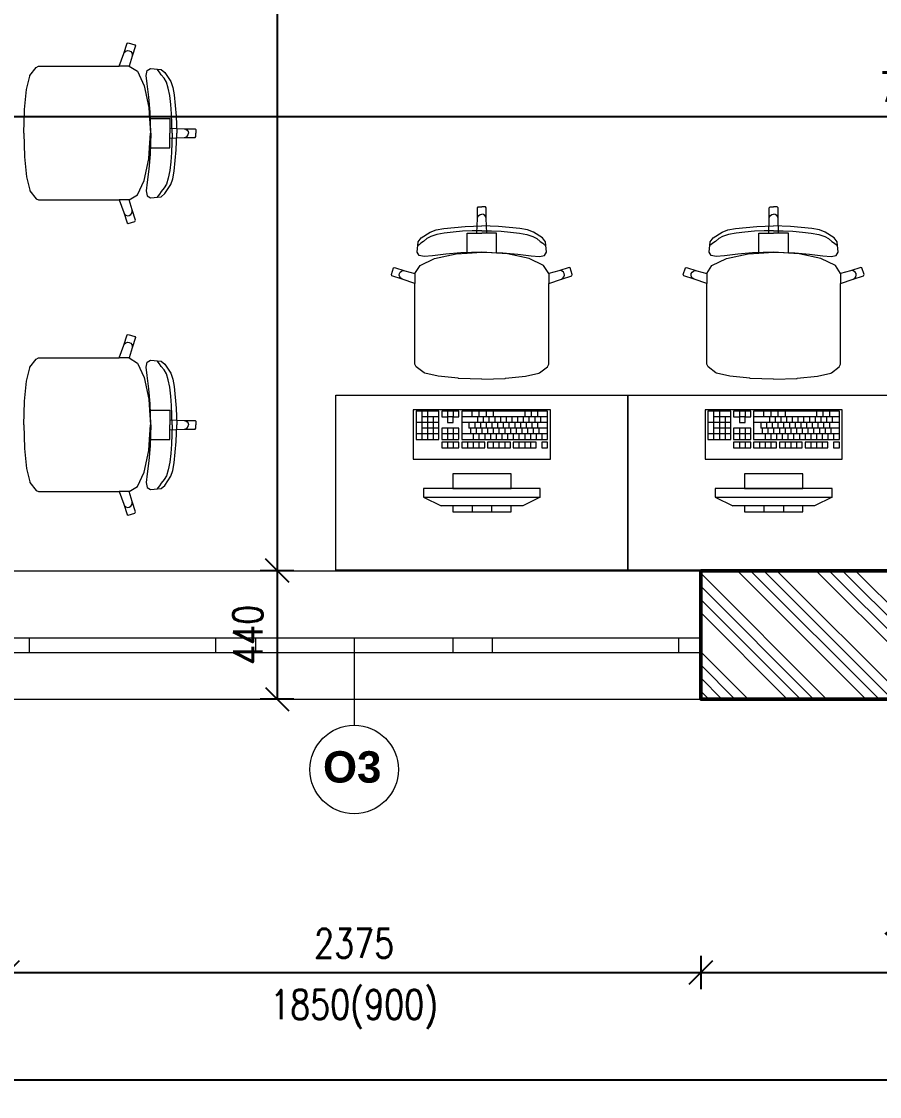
# Model space of a CAD drawing. Header units: millimetres. Extents: x 89194 to 559352, y -753138 to -204019.
# Drawn here: x 345496 to 348436, y -416952 to -413266 of the extents above; entities that cross this region are included whole.
import ezdxf

# ---------------------------------------------------------------- set-up
doc = ezdxf.new("R2010")
doc.units = ezdxf.units.MM
doc.header["$LTSCALE"] = 400
doc.header["$PDMODE"] = 3
for name, color, linetype, lineweight in [('RG_koty', 7, 'Continuous', 9), ('RG_nábytek', 32, 'Continuous', 9), ('RG_okna', 3, 'Continuous', 9), ('RG_popis okna', 131, 'Continuous', 9), ('RG_zdivo nové', 1, 'Continuous', 50), ('RG_šrafy', 253, 'Continuous', 9)]:
    doc.layers.add(name, color=color, linetype=linetype, lineweight=lineweight)
doc.styles.add('Arial 250', font='Arial Bold.ttf', dxfattribs={"height": 250})
doc.styles.add('Koty', font='romans.shx', dxfattribs={"width": 0.8})
doc.dimstyles.new('RG_50_vnitřní', dxfattribs={"dimscale": 50, "dimtxt": 2, "dimasz": 1.6, "dimexe": 1.15, "dimexo": 0, "dimgap": 1, "dimtad": 1, "dimdec": 0, "dimrnd": 5, "dimzin": 0, "dimdsep": 46, "dimtxsty": 'Koty', "dimblk1": 'OBLIQUE', "dimblk2": 'OBLIQUE', "dimsah": 1, "dimcen": 0.09, "dimclrd": 256, "dimclre": 256, "dimclrt": 2, "dimazin": 0, "dimtfac": 1, "dimtdec": 0, "dimtmove": 2, "dimatfit": 3, "dimfxl": 1.15, "dimfxlon": 1, "dimtolj": 1, "dimtzin": 0, "dimarcsym": 0})

# ---------------------------------------------------------------- blocks, each defined once
blk = doc.blocks.new('okno_2375')
at = {"layer": 'RG_okna'}
for points in [[(437181.1, -409465), (439556.1, -409465)], [(437181.1, -409695), (439556.1, -409695)], [(437256.1, -409745), (437256.1, -409695)], [(437894.1, -409745), (437894.1, -409695)], [(438030.1, -409695), (438030.1, -409745)], [(438707.1, -409695), (438707.1, -409745)], [(438843.1, -409745), (438843.1, -409695)], [(439481.1, -409745), (439481.1, -409695)], [(437181.1, -409745), (439556.1, -409745)], [(437181.1, -409905), (439556.1, -409905)]]:
    blk.add_lwpolyline(points, dxfattribs=at)
blk = doc.blocks.new('nabytek_c_1_02')
at = {"layer": 'RG_nábytek'}
for p, q in [((345846.3, -413326.3), (345857.7, -413290.9)), ((345857.7, -413290.9), (345861.5, -413288.9)), ((345861.5, -413288.9), (345884.2, -413296.4)), ((345830.6, -413369.7), (345846.3, -413326.3)), ((345846.3, -413326.3), (345849.2, -413321.2)), ((345849.2, -413321.2), (345853.7, -413317.5)), ((345853.7, -413317.5), (345859.4, -413315.9)), ((345859.4, -413315.9), (345865.2, -413316.6)), ((345865.2, -413316.6), (345870.3, -413319.5)), ((345870.3, -413319.5), (345873.9, -413324.1)), ((345873.9, -413324.1), (345875.5, -413329.8)), ((345886.2, -413300.2), (345874.8, -413335.6)), ((345875.5, -413329.8), (345874.8, -413335.6)), ((345884.2, -413296.4), (345886.2, -413300.2)), ((345545.8, -413374.2), (345554.4, -413369.7)), ((345554.4, -413369.7), (345585.4, -413369.7)), ((345585.4, -413369.7), (345621.5, -413369.7)), ((345621.5, -413369.7), (345830.6, -413369.7)), ((345864.9, -413369.7), (345830.6, -413369.7)), ((345864.9, -413369.7), (345865.1, -413369.8)), ((345874.8, -413335.6), (345865.1, -413369.8)), ((345865.1, -413369.8), (345892.9, -413387.1)), ((345513.1, -413449.1), (345523.8, -413403.2)), ((345523.8, -413403.2), (345524.6, -413401)), ((345524.6, -413401), (345545.8, -413374.2)), ((345892.9, -413387.1), (345916.7, -413436.8)), ((345923.4, -413401.5), (345926.5, -413384.3)), ((345926, -413430.4), (345923.4, -413401.5)), ((345926.5, -413384.3), (345938, -413377.5)), ((345938, -413377.5), (345974.1, -413380.8)), ((345963.6, -413383.9), (345960.9, -413380.2)), ((345968.7, -413390.2), (345963.6, -413383.9)), ((345974.9, -413399.2), (345968.7, -413390.2)), ((345974.1, -413380.8), (345987.3, -413391.4)), ((345984.9, -413410.9), (345974.9, -413399.2)), ((345987.3, -413391.4), (346007.4, -413422.4)), ((345916.7, -413436.8), (345932.6, -413511.2)), ((345931.9, -413475.7), (345926, -413430.4)), ((345992.6, -413424.1), (345984.9, -413410.9)), ((345998.9, -413444.5), (345992.6, -413424.1)), ((346007.4, -413422.4), (346014.6, -413442.4)), ((346014.6, -413442.4), (346019.4, -413468.2)), ((345505.9, -413517.8), (345513.1, -413449.1)), ((345936.5, -413526.6), (345931.9, -413475.7)), ((346003.8, -413470.4), (345998.9, -413444.5)), ((346007.5, -413500.4), (346003.8, -413470.4)), ((346019.4, -413468.2), (346026.4, -413541.4)), ((345932.6, -413511.2), (345935, -413548.6)), ((346010.1, -413532.9), (346007.5, -413500.4)), ((345503.4, -413598.9), (345505.8, -413518.9)), ((345505.8, -413518.9), (345505.9, -413517.8)), ((345935, -413548.6), (345938.2, -413598.9)), ((345935, -413548.6), (345973.7, -413548.6)), ((345938.8, -413598.9), (345936.5, -413526.6)), ((345973.7, -413548.6), (346003.6, -413548.6)), ((346003.6, -413548.6), (346003.6, -413582)), ((346011.5, -413566.2), (346010.1, -413532.9)), ((346026.4, -413541.4), (346028.6, -413598.9)), ((346003.6, -413582), (346003.6, -413598.9)), ((346003.6, -413582), (346053.5, -413583.8)), ((346012, -413598.9), (346011.5, -413566.2)), ((346053.5, -413583.8), (346059.2, -413585)), ((346053.5, -413583.8), (346090.4, -413583.8)), ((346059.2, -413585), (346064, -413588.3)), ((346064, -413588.3), (346067.3, -413593.2)), ((346090.4, -413583.8), (346093.4, -413586.9)), ((346093.4, -413586.9), (346093.4, -413598.9)), ((345503.4, -413598.9), (345505.8, -413679)), ((345935, -413649.3), (345938.2, -413598.9)), ((345938.8, -413598.9), (345936.5, -413671.2)), ((346003.6, -413615.8), (346003.6, -413598.9)), ((346003.6, -413615.8), (346053.5, -413614)), ((346003.6, -413649.3), (346003.6, -413615.8)), ((346012, -413598.9), (346011.5, -413631.7)), ((346026.4, -413656.4), (346028.6, -413598.9)), ((346053.5, -413614), (346059.2, -413612.9)), ((346053.5, -413614), (346090.4, -413614)), ((346059.2, -413612.9), (346064, -413609.6)), ((346064, -413609.6), (346067.3, -413604.7)), ((346067.3, -413593.2), (346068.4, -413598.9)), ((346067.3, -413604.7), (346068.4, -413598.9)), ((346090.4, -413614), (346093.4, -413611)), ((346093.4, -413611), (346093.4, -413598.9)), ((345932.6, -413686.7), (345935, -413649.3)), ((345935, -413649.3), (345973.7, -413649.3)), ((345973.7, -413649.3), (346003.6, -413649.3)), ((346011.5, -413631.7), (346010.1, -413665)), ((346019.4, -413729.6), (346026.4, -413656.4)), ((345505.8, -413679), (345505.9, -413680)), ((345505.9, -413680), (345513.1, -413748.8)), ((345916.7, -413761.1), (345932.6, -413686.7)), ((345936.5, -413671.2), (345931.9, -413722.2)), ((346007.5, -413697.5), (346003.8, -413727.5)), ((346010.1, -413665), (346007.5, -413697.5)), ((345931.9, -413722.2), (345926, -413767.5)), ((346003.8, -413727.5), (345998.9, -413753.4)), ((346014.6, -413755.5), (346019.4, -413729.6)), ((345513.1, -413748.8), (345523.8, -413794.7)), ((345892.9, -413810.8), (345916.7, -413761.1)), ((345926, -413767.5), (345923.4, -413796.4)), ((345992.6, -413773.8), (345984.9, -413787)), ((345998.9, -413753.4), (345992.6, -413773.8)), ((346007.4, -413775.5), (346014.6, -413755.5)), ((345523.8, -413794.7), (345524.6, -413796.9)), ((345524.6, -413796.9), (345545.8, -413823.7)), ((345865.1, -413828.1), (345892.9, -413810.8)), ((345923.4, -413796.4), (345926.5, -413813.6)), ((345968.7, -413807.7), (345963.6, -413814)), ((345974.9, -413798.7), (345968.7, -413807.7)), ((345974.1, -413817), (345987.3, -413806.5)), ((345984.9, -413787), (345974.9, -413798.7)), ((345987.3, -413806.5), (346007.4, -413775.5)), ((345545.8, -413823.7), (345554.4, -413828.2)), ((345554.4, -413828.2), (345585.4, -413828.2)), ((345585.4, -413828.2), (345621.5, -413828.2)), ((345621.5, -413828.2), (345830.6, -413828.2)), ((345864.9, -413828.2), (345830.6, -413828.2)), ((345830.6, -413828.2), (345846.3, -413871.6)), ((345864.9, -413828.2), (345865.1, -413828.1)), ((345874.8, -413862.3), (345865.1, -413828.1)), ((345926.5, -413813.6), (345938, -413820.3)), ((345938, -413820.3), (345974.1, -413817)), ((345963.6, -413814), (345960.9, -413817.7)), ((345846.3, -413871.6), (345849.2, -413876.7)), ((345846.3, -413871.6), (345857.7, -413907)), ((345849.2, -413876.7), (345853.7, -413880.4)), ((345853.7, -413880.4), (345859.4, -413882)), ((345859.4, -413882), (345865.2, -413881.3)), ((345865.2, -413881.3), (345870.3, -413878.4)), ((345870.3, -413878.4), (345873.9, -413873.8)), ((345873.9, -413873.8), (345875.5, -413868.1)), ((345875.5, -413868.1), (345874.8, -413862.3)), ((345886.2, -413897.7), (345874.8, -413862.3)), ((347058.3, -413855.2), (347061.3, -413852.2)), ((347058.3, -413892.1), (347058.3, -413855.2)), ((347059.4, -413886.4), (347062.7, -413881.5)), ((347061.3, -413852.2), (347073.4, -413852.2)), ((347062.7, -413881.5), (347067.6, -413878.3)), ((347067.6, -413878.3), (347073.4, -413877.1)), ((347085.4, -413852.2), (347073.4, -413852.2)), ((347079.1, -413878.3), (347073.4, -413877.1)), ((347084, -413881.5), (347079.1, -413878.3)), ((347087.3, -413886.4), (347084, -413881.5)), ((347088.5, -413855.2), (347085.4, -413852.2)), ((347088.5, -413892.1), (347088.5, -413855.2)), ((348058.3, -413855.2), (348061.3, -413852.2)), ((348058.3, -413892.1), (348058.3, -413855.2)), ((348059.4, -413886.4), (348062.7, -413881.5)), ((348061.3, -413852.2), (348073.4, -413852.2)), ((348062.7, -413881.5), (348067.6, -413878.3)), ((348067.6, -413878.3), (348073.4, -413877.1)), ((348085.4, -413852.2), (348073.4, -413852.2)), ((348079.1, -413878.3), (348073.4, -413877.1)), ((348084, -413881.5), (348079.1, -413878.3)), ((348087.3, -413886.4), (348084, -413881.5)), ((348088.5, -413855.2), (348085.4, -413852.2)), ((348088.5, -413892.1), (348088.5, -413855.2)), ((345857.7, -413907), (345861.5, -413908.9)), ((345861.5, -413908.9), (345884.2, -413901.5)), ((345884.2, -413901.5), (345886.2, -413897.7)), ((346942.7, -413926.1), (347015.9, -413919.1)), ((347015.9, -413919.1), (347073.4, -413917)), ((347056.5, -413941.9), (347058.3, -413892.1)), ((347058.3, -413892.1), (347059.4, -413886.4)), ((347130.9, -413919.1), (347073.4, -413917)), ((347088.5, -413892.1), (347087.3, -413886.4)), ((347090.3, -413941.9), (347088.5, -413892.1)), ((347204.1, -413926.1), (347130.9, -413919.1)), ((347942.7, -413926.1), (348015.9, -413919.1)), ((348015.9, -413919.1), (348073.4, -413917)), ((348056.5, -413941.9), (348058.3, -413892.1)), ((348058.3, -413892.1), (348059.4, -413886.4)), ((348130.9, -413919.1), (348073.4, -413917)), ((348088.5, -413892.1), (348087.3, -413886.4)), ((348090.3, -413941.9), (348088.5, -413892.1)), ((348204.1, -413926.1), (348130.9, -413919.1)), ((346855.3, -413971.4), (346865.8, -413958.2)), ((346865.8, -413958.2), (346896.8, -413938.2)), ((346898.5, -413952.9), (346885.3, -413960.6)), ((346896.8, -413938.2), (346916.8, -413930.9)), ((346918.9, -413946.7), (346898.5, -413952.9)), ((346916.8, -413930.9), (346942.7, -413926.1)), ((346944.8, -413941.7), (346918.9, -413946.7)), ((346974.8, -413938), (346944.8, -413941.7)), ((347007.3, -413935.5), (346974.8, -413938)), ((347040.6, -413934), (347007.3, -413935.5)), ((347023, -413971.9), (347023, -413941.9)), ((347023, -413941.9), (347056.5, -413941.9)), ((347073.4, -413933.6), (347040.6, -413934)), ((347056.5, -413941.9), (347073.4, -413941.9)), ((347073.4, -413933.6), (347106.1, -413934)), ((347090.3, -413941.9), (347073.4, -413941.9)), ((347123.7, -413941.9), (347090.3, -413941.9)), ((347106.1, -413934), (347139.4, -413935.5)), ((347123.7, -413971.9), (347123.7, -413941.9)), ((347139.4, -413935.5), (347171.9, -413938)), ((347171.9, -413938), (347201.9, -413941.7)), ((347201.9, -413941.7), (347227.8, -413946.7)), ((347229.9, -413930.9), (347204.1, -413926.1)), ((347227.8, -413946.7), (347248.2, -413952.9)), ((347249.9, -413938.2), (347229.9, -413930.9)), ((347248.2, -413952.9), (347261.4, -413960.6)), ((347280.9, -413958.2), (347249.9, -413938.2)), ((347291.5, -413971.4), (347280.9, -413958.2)), ((347855.3, -413971.4), (347865.8, -413958.2)), ((347865.8, -413958.2), (347896.8, -413938.2)), ((347898.5, -413952.9), (347885.3, -413960.6)), ((347896.8, -413938.2), (347916.8, -413930.9)), ((347918.9, -413946.7), (347898.5, -413952.9)), ((347916.8, -413930.9), (347942.7, -413926.1)), ((347944.8, -413941.7), (347918.9, -413946.7)), ((347974.8, -413938), (347944.8, -413941.7)), ((348007.3, -413935.5), (347974.8, -413938)), ((348040.6, -413934), (348007.3, -413935.5)), ((348023, -413971.9), (348023, -413941.9)), ((348023, -413941.9), (348056.5, -413941.9)), ((348073.4, -413933.6), (348040.6, -413934)), ((348056.5, -413941.9), (348073.4, -413941.9)), ((348073.4, -413933.6), (348106.1, -413934)), ((348090.3, -413941.9), (348073.4, -413941.9)), ((348123.7, -413941.9), (348090.3, -413941.9)), ((348106.1, -413934), (348139.4, -413935.5)), ((348123.7, -413971.9), (348123.7, -413941.9)), ((348139.4, -413935.5), (348171.9, -413938)), ((348171.9, -413938), (348201.9, -413941.7)), ((348201.9, -413941.7), (348227.8, -413946.7)), ((348229.9, -413930.9), (348204.1, -413926.1)), ((348227.8, -413946.7), (348248.2, -413952.9)), ((348249.9, -413938.2), (348229.9, -413930.9)), ((348248.2, -413952.9), (348261.4, -413960.6)), ((348280.9, -413958.2), (348249.9, -413938.2)), ((348291.5, -413971.4), (348280.9, -413958.2)), ((346852, -414007.5), (346855.3, -413971.4)), ((346858.3, -413982), (346854.6, -413984.6)), ((346864.6, -413976.8), (346858.3, -413982)), ((346873.6, -413970.7), (346864.6, -413976.8)), ((346885.3, -413960.6), (346873.6, -413970.7)), ((347023, -414010.6), (347023, -413971.9)), ((347123.7, -414010.6), (347123.7, -413971.9)), ((347261.4, -413960.6), (347273.1, -413970.7)), ((347273.1, -413970.7), (347282.1, -413976.8)), ((347282.1, -413976.8), (347288.4, -413982)), ((347288.4, -413982), (347292.1, -413984.6)), ((347294.8, -414007.5), (347291.5, -413971.4)), ((347852, -414007.5), (347855.3, -413971.4)), ((347858.3, -413982), (347854.6, -413984.6)), ((347864.6, -413976.8), (347858.3, -413982)), ((347873.6, -413970.7), (347864.6, -413976.8)), ((347885.3, -413960.6), (347873.6, -413970.7)), ((348023, -414010.6), (348023, -413971.9)), ((348123.7, -414010.6), (348123.7, -413971.9)), ((348261.4, -413960.6), (348273.1, -413970.7)), ((348273.1, -413970.7), (348282.1, -413976.8)), ((348282.1, -413976.8), (348288.4, -413982)), ((348288.4, -413982), (348292.1, -413984.6)), ((348294.8, -414007.5), (348291.5, -413971.4)), ((346858.7, -414019.1), (346852, -414007.5)), ((346875.9, -414022.1), (346858.7, -414019.1)), ((346861.5, -414052.6), (346911.2, -414028.8)), ((346904.8, -414019.5), (346875.9, -414022.1)), ((346950.1, -414013.7), (346904.8, -414019.5)), ((346911.2, -414028.8), (346985.6, -414012.9)), ((347001.1, -414009), (346950.1, -414013.7)), ((346985.6, -414012.9), (347023, -414010.6)), ((347073.4, -414006.7), (347001.1, -414009)), ((347023, -414010.6), (347073.4, -414007.4)), ((347073.4, -414006.7), (347145.7, -414009)), ((347123.7, -414010.6), (347073.4, -414007.4)), ((347161.1, -414012.9), (347123.7, -414010.6)), ((347145.7, -414009), (347196.6, -414013.7)), ((347235.5, -414028.8), (347161.1, -414012.9)), ((347196.6, -414013.7), (347241.9, -414019.5)), ((347285.2, -414052.6), (347235.5, -414028.8)), ((347241.9, -414019.5), (347270.8, -414022.1)), ((347270.8, -414022.1), (347288, -414019.1)), ((347288, -414019.1), (347294.8, -414007.5)), ((347858.7, -414019.1), (347852, -414007.5)), ((347875.9, -414022.1), (347858.7, -414019.1)), ((347861.5, -414052.6), (347911.2, -414028.8)), ((347904.8, -414019.5), (347875.9, -414022.1)), ((347950.1, -414013.7), (347904.8, -414019.5)), ((347911.2, -414028.8), (347985.6, -414012.9)), ((348001.1, -414009), (347950.1, -414013.7)), ((347985.6, -414012.9), (348023, -414010.6)), ((348073.4, -414006.7), (348001.1, -414009)), ((348023, -414010.6), (348073.4, -414007.4)), ((348073.4, -414006.7), (348145.7, -414009)), ((348123.7, -414010.6), (348073.4, -414007.4)), ((348161.1, -414012.9), (348123.7, -414010.6)), ((348145.7, -414009), (348196.6, -414013.7)), ((348235.5, -414028.8), (348161.1, -414012.9)), ((348196.6, -414013.7), (348241.9, -414019.5)), ((348285.2, -414052.6), (348235.5, -414028.8)), ((348241.9, -414019.5), (348270.8, -414022.1)), ((348270.8, -414022.1), (348288, -414019.1)), ((348288, -414019.1), (348294.8, -414007.5)), ((346763.4, -414084.1), (346770.8, -414061.3)), ((346770.8, -414061.3), (346774.6, -414059.4)), ((346774.6, -414059.4), (346810, -414070.8)), ((346798.5, -414071.7), (346804.2, -414070.1)), ((346804.2, -414070.1), (346810, -414070.8)), ((346844.2, -414080.5), (346861.5, -414052.6)), ((347302.5, -414080.5), (347285.2, -414052.6)), ((347372.1, -414059.4), (347336.7, -414070.8)), ((347342.5, -414070.1), (347336.7, -414070.8)), ((347348.2, -414071.7), (347342.5, -414070.1)), ((347375.9, -414061.3), (347372.1, -414059.4)), ((347383.4, -414084.1), (347375.9, -414061.3)), ((347763.4, -414084.1), (347770.8, -414061.3)), ((347770.8, -414061.3), (347774.6, -414059.4)), ((347774.6, -414059.4), (347810, -414070.8)), ((347798.5, -414071.7), (347804.2, -414070.1)), ((347804.2, -414070.1), (347810, -414070.8)), ((347844.2, -414080.5), (347861.5, -414052.6)), ((348302.5, -414080.5), (348285.2, -414052.6)), ((348372.1, -414059.4), (348336.7, -414070.8)), ((348342.5, -414070.1), (348336.7, -414070.8)), ((348348.2, -414071.7), (348342.5, -414070.1)), ((348375.9, -414061.3), (348372.1, -414059.4)), ((348383.4, -414084.1), (348375.9, -414061.3)), ((346765.3, -414087.8), (346763.4, -414084.1)), ((346800.7, -414099.2), (346765.3, -414087.8)), ((346790.3, -414086.2), (346791, -414080.4)), ((346791.9, -414091.8), (346790.3, -414086.2)), ((346791, -414080.4), (346793.9, -414075.3)), ((346795.6, -414096.4), (346791.9, -414091.8)), ((346793.9, -414075.3), (346798.5, -414071.7)), ((346800.7, -414099.2), (346795.6, -414096.4)), ((346844.1, -414114.9), (346800.7, -414099.2)), ((346810, -414070.8), (346844.2, -414080.5)), ((346844.1, -414080.7), (346844.2, -414080.5)), ((346844.1, -414080.7), (346844.1, -414114.9)), ((347336.7, -414070.8), (347302.5, -414080.5)), ((347302.6, -414080.7), (347302.5, -414080.5)), ((347302.6, -414080.7), (347302.6, -414114.9)), ((347302.6, -414114.9), (347346, -414099.2)), ((347346, -414099.2), (347381.4, -414087.8)), ((347346, -414099.2), (347351.1, -414096.4)), ((347352.8, -414075.3), (347348.2, -414071.7)), ((347351.1, -414096.4), (347354.8, -414091.8)), ((347355.7, -414080.4), (347352.8, -414075.3)), ((347354.8, -414091.8), (347356.4, -414086.2)), ((347356.4, -414086.2), (347355.7, -414080.4)), ((347381.4, -414087.8), (347383.4, -414084.1)), ((347765.3, -414087.8), (347763.4, -414084.1)), ((347800.7, -414099.2), (347765.3, -414087.8)), ((347790.3, -414086.2), (347791, -414080.4)), ((347791.9, -414091.8), (347790.3, -414086.2)), ((347791, -414080.4), (347793.9, -414075.3)), ((347795.6, -414096.4), (347791.9, -414091.8)), ((347793.9, -414075.3), (347798.5, -414071.7)), ((347800.7, -414099.2), (347795.6, -414096.4)), ((347844.1, -414114.9), (347800.7, -414099.2)), ((347810, -414070.8), (347844.2, -414080.5)), ((347844.1, -414080.7), (347844.2, -414080.5)), ((347844.1, -414080.7), (347844.1, -414114.9)), ((348336.7, -414070.8), (348302.5, -414080.5)), ((348302.6, -414080.7), (348302.5, -414080.5)), ((348302.6, -414080.7), (348302.6, -414114.9)), ((348302.6, -414114.9), (348346, -414099.2)), ((348346, -414099.2), (348381.4, -414087.8)), ((348346, -414099.2), (348351.1, -414096.4)), ((348352.8, -414075.3), (348348.2, -414071.7)), ((348351.1, -414096.4), (348354.8, -414091.8)), ((348355.7, -414080.4), (348352.8, -414075.3)), ((348354.8, -414091.8), (348356.4, -414086.2)), ((348356.4, -414086.2), (348355.7, -414080.4)), ((348381.4, -414087.8), (348383.4, -414084.1)), ((346844.1, -414324), (346844.1, -414114.9)), ((347302.6, -414324), (347302.6, -414114.9)), ((347844.1, -414324), (347844.1, -414114.9)), ((348302.6, -414324), (348302.6, -414114.9)), ((345846.3, -414326.3), (345857.7, -414290.9)), ((345857.7, -414290.9), (345861.5, -414288.9)), ((345861.5, -414288.9), (345884.2, -414296.4)), ((345830.6, -414369.7), (345846.3, -414326.3)), ((345846.3, -414326.3), (345849.2, -414321.2)), ((345849.2, -414321.2), (345853.7, -414317.5)), ((345853.7, -414317.5), (345859.4, -414315.9)), ((345859.4, -414315.9), (345865.2, -414316.6)), ((345865.2, -414316.6), (345870.3, -414319.5)), ((345870.3, -414319.5), (345873.9, -414324.1)), ((345873.9, -414324.1), (345875.5, -414329.8)), ((345886.2, -414300.2), (345874.8, -414335.6)), ((345884.2, -414296.4), (345886.2, -414300.2)), ((346844.1, -414360.1), (346844.1, -414324)), ((347302.6, -414360.1), (347302.6, -414324)), ((347844.1, -414360.1), (347844.1, -414324)), ((348302.6, -414360.1), (348302.6, -414324)), ((345874.8, -414335.6), (345865.1, -414369.8)), ((345875.5, -414329.8), (345874.8, -414335.6)), ((346844.1, -414391.1), (346844.1, -414360.1)), ((347302.6, -414391.1), (347302.6, -414360.1)), ((347844.1, -414391.1), (347844.1, -414360.1)), ((348302.6, -414391.1), (348302.6, -414360.1)), ((345523.8, -414403.2), (345524.6, -414401)), ((345524.6, -414401), (345545.8, -414374.2)), ((345545.8, -414374.2), (345554.4, -414369.7)), ((345554.4, -414369.7), (345585.4, -414369.7)), ((345585.4, -414369.7), (345621.5, -414369.7)), ((345621.5, -414369.7), (345830.6, -414369.7)), ((345864.9, -414369.7), (345830.6, -414369.7)), ((345864.9, -414369.7), (345865.1, -414369.8)), ((345865.1, -414369.8), (345892.9, -414387.1)), ((345892.9, -414387.1), (345916.7, -414436.8)), ((345923.4, -414401.5), (345926.5, -414384.3)), ((345926, -414430.4), (345923.4, -414401.5)), ((345926.5, -414384.3), (345938, -414377.5)), ((345938, -414377.5), (345974.1, -414380.8)), ((345963.6, -414383.9), (345960.9, -414380.2)), ((345968.7, -414390.2), (345963.6, -414383.9)), ((345974.9, -414399.2), (345968.7, -414390.2)), ((345974.1, -414380.8), (345987.3, -414391.4)), ((345984.9, -414410.9), (345974.9, -414399.2)), ((345987.3, -414391.4), (346007.4, -414422.4)), ((346848.6, -414399.7), (346844.1, -414391.1)), ((346875.4, -414420.9), (346848.6, -414399.7)), ((347271.3, -414420.9), (347298.1, -414399.7)), ((347298.1, -414399.7), (347302.6, -414391.1)), ((347848.6, -414399.7), (347844.1, -414391.1)), ((347875.4, -414420.9), (347848.6, -414399.7)), ((348271.3, -414420.9), (348298.1, -414399.7)), ((348298.1, -414399.7), (348302.6, -414391.1)), ((345513.1, -414449.1), (345523.8, -414403.2)), ((345916.7, -414436.8), (345932.6, -414511.2)), ((345931.9, -414475.7), (345926, -414430.4)), ((345992.6, -414424.1), (345984.9, -414410.9)), ((345998.9, -414444.5), (345992.6, -414424.1)), ((346007.4, -414422.4), (346014.6, -414442.4)), ((346877.6, -414421.8), (346875.4, -414420.9)), ((346923.5, -414432.5), (346877.6, -414421.8)), ((346992.3, -414439.6), (346923.5, -414432.5)), ((347154.5, -414439.6), (347223.2, -414432.5)), ((347223.2, -414432.5), (347269.1, -414421.8)), ((347269.1, -414421.8), (347271.3, -414420.9)), ((347877.6, -414421.8), (347875.4, -414420.9)), ((347923.5, -414432.5), (347877.6, -414421.8)), ((347992.3, -414439.6), (347923.5, -414432.5)), ((348154.5, -414439.6), (348223.2, -414432.5)), ((348223.2, -414432.5), (348269.1, -414421.8)), ((348269.1, -414421.8), (348271.3, -414420.9)), ((345505.9, -414517.8), (345513.1, -414449.1)), ((346003.8, -414470.4), (345998.9, -414444.5)), ((346007.5, -414500.4), (346003.8, -414470.4)), ((346014.6, -414442.4), (346019.4, -414468.2)), ((346019.4, -414468.2), (346026.4, -414541.4)), ((346993.3, -414439.7), (346992.3, -414439.6)), ((347073.4, -414442.2), (346993.3, -414439.7)), ((347073.4, -414442.2), (347153.4, -414439.7)), ((347153.4, -414439.7), (347154.5, -414439.6)), ((347993.3, -414439.7), (347992.3, -414439.6)), ((348073.4, -414442.2), (347993.3, -414439.7)), ((348073.4, -414442.2), (348153.4, -414439.7)), ((348153.4, -414439.7), (348154.5, -414439.6)), ((345936.5, -414526.6), (345931.9, -414475.7)), ((345932.6, -414511.2), (345935, -414548.6)), ((346010.1, -414532.9), (346007.5, -414500.4)), ((346573.4, -414497.2), (347573.4, -414497.2)), ((346573.4, -415097.2), (346573.4, -414497.2)), ((347573.4, -414497.2), (347573.4, -415097.2)), ((347573.4, -414497.2), (348573.4, -414497.2)), ((347573.4, -415097.2), (347573.4, -414497.2)), ((345503.4, -414598.9), (345505.8, -414518.9)), ((345505.8, -414518.9), (345505.9, -414517.8)), ((345935, -414548.6), (345938.2, -414598.9)), ((345935, -414548.6), (345973.7, -414548.6)), ((345938.8, -414598.9), (345936.5, -414526.6)), ((345973.7, -414548.6), (346003.6, -414548.6)), ((346003.6, -414548.6), (346003.6, -414582)), ((346011.5, -414566.2), (346010.1, -414532.9)), ((346026.4, -414541.4), (346028.6, -414598.9)), ((347308.4, -414547.2), (346838.4, -414547.2)), ((346838.4, -414547.2), (346838.4, -414717.2)), ((347308.4, -414717.2), (347308.4, -414547.2)), ((348308.4, -414547.2), (347838.4, -414547.2)), ((347838.4, -414547.2), (347838.4, -414717.2)), ((348308.4, -414717.2), (348308.4, -414547.2)), ((346003.6, -414582), (346003.6, -414598.9)), ((346003.6, -414582), (346053.5, -414583.8)), ((346012, -414598.9), (346011.5, -414566.2)), ((346053.5, -414583.8), (346059.2, -414585)), ((346053.5, -414583.8), (346090.4, -414583.8)), ((346059.2, -414585), (346064, -414588.3)), ((346090.4, -414583.8), (346093.4, -414586.9)), ((346926.5, -414552), (346848.1, -414552)), ((346848.1, -414552), (346848.1, -414649)), ((346867.7, -414552), (346867.7, -414649)), ((346926.5, -414571.4), (346867.7, -414571.4)), ((346887.3, -414552), (346887.3, -414649)), ((346906.9, -414571.4), (346906.9, -414649)), ((346926.5, -414649), (346926.5, -414552)), ((346995, -414552), (346936.3, -414552)), ((346936.3, -414552), (346936.3, -414571.4)), ((346936.3, -414571.4), (346955.9, -414571.4)), ((346955.9, -414552), (346955.9, -414571.4)), ((346955.9, -414571.4), (346955.9, -414590.8)), ((346975.4, -414571.4), (346955.9, -414571.4)), ((346975.4, -414552), (346975.4, -414571.4)), ((346975.4, -414590.8), (346975.4, -414571.4)), ((346975.4, -414571.4), (346995, -414571.4)), ((346995, -414571.4), (346995, -414552)), ((347298.6, -414552), (347004.8, -414552)), ((347004.8, -414552), (347004.8, -414649)), ((347298.6, -414571.4), (347004.8, -414571.4)), ((347039.1, -414552), (347039.1, -414571.4)), ((347058.7, -414571.4), (347058.7, -414590.8)), ((347063.6, -414552), (347063.6, -414571.4)), ((347078.3, -414571.4), (347078.3, -414590.8)), ((347088, -414552), (347088, -414571.4)), ((347097.8, -414571.4), (347097.8, -414590.8)), ((347112.5, -414552), (347112.5, -414571.4)), ((347117.4, -414571.4), (347117.4, -414590.8)), ((347137, -414571.4), (347137, -414590.8)), ((347156.6, -414571.4), (347156.6, -414590.8)), ((347176.2, -414571.4), (347176.2, -414590.8)), ((347195.8, -414571.4), (347195.8, -414590.8)), ((347215.3, -414571.4), (347215.3, -414590.8)), ((347220.2, -414552), (347220.2, -414571.4)), ((347234.9, -414571.4), (347234.9, -414590.8)), ((347242.3, -414552), (347242.3, -414571.4)), ((347254.5, -414571.4), (347254.5, -414590.8)), ((347264.3, -414552), (347264.3, -414571.4)), ((347274.1, -414571.4), (347274.1, -414590.8)), ((347298.6, -414649), (347298.6, -414552)), ((347926.5, -414552), (347848.1, -414552)), ((347848.1, -414552), (347848.1, -414649)), ((347867.7, -414552), (347867.7, -414649)), ((347926.5, -414571.4), (347867.7, -414571.4)), ((347887.3, -414552), (347887.3, -414649)), ((347906.9, -414571.4), (347906.9, -414649)), ((347926.5, -414649), (347926.5, -414552)), ((347995, -414552), (347936.3, -414552)), ((347936.3, -414552), (347936.3, -414571.4)), ((347936.3, -414571.4), (347955.9, -414571.4)), ((347955.9, -414552), (347955.9, -414571.4)), ((347955.9, -414571.4), (347955.9, -414590.8)), ((347975.4, -414571.4), (347955.9, -414571.4)), ((347975.4, -414552), (347975.4, -414571.4)), ((347975.4, -414590.8), (347975.4, -414571.4)), ((347975.4, -414571.4), (347995, -414571.4)), ((347995, -414571.4), (347995, -414552)), ((348298.6, -414552), (348004.8, -414552)), ((348004.8, -414552), (348004.8, -414649)), ((348298.6, -414571.4), (348004.8, -414571.4)), ((348039.1, -414552), (348039.1, -414571.4)), ((348058.7, -414571.4), (348058.7, -414590.8)), ((348063.6, -414552), (348063.6, -414571.4)), ((348078.3, -414571.4), (348078.3, -414590.8)), ((348088, -414552), (348088, -414571.4)), ((348097.8, -414571.4), (348097.8, -414590.8)), ((348112.5, -414552), (348112.5, -414571.4)), ((348117.4, -414571.4), (348117.4, -414590.8)), ((348137, -414571.4), (348137, -414590.8)), ((348156.6, -414571.4), (348156.6, -414590.8)), ((348176.2, -414571.4), (348176.2, -414590.8)), ((348195.8, -414571.4), (348195.8, -414590.8)), ((348215.3, -414571.4), (348215.3, -414590.8)), ((348220.2, -414552), (348220.2, -414571.4)), ((348234.9, -414571.4), (348234.9, -414590.8)), ((348242.3, -414552), (348242.3, -414571.4)), ((348254.5, -414571.4), (348254.5, -414590.8)), ((348264.3, -414552), (348264.3, -414571.4)), ((348274.1, -414571.4), (348274.1, -414590.8)), ((348298.6, -414649), (348298.6, -414552)), ((345503.4, -414598.9), (345505.8, -414679)), ((345935, -414649.3), (345938.2, -414598.9)), ((345938.8, -414598.9), (345936.5, -414671.2)), ((346003.6, -414615.8), (346003.6, -414598.9)), ((346003.6, -414615.8), (346053.5, -414614)), ((346003.6, -414649.3), (346003.6, -414615.8)), ((346012, -414598.9), (346011.5, -414631.7)), ((346026.4, -414656.4), (346028.6, -414598.9)), ((346053.5, -414614), (346059.2, -414612.9)), ((346053.5, -414614), (346090.4, -414614)), ((346059.2, -414612.9), (346064, -414609.6)), ((346064, -414588.3), (346067.3, -414593.2)), ((346064, -414609.6), (346067.3, -414604.7)), ((346067.3, -414593.2), (346068.4, -414598.9)), ((346067.3, -414604.7), (346068.4, -414598.9)), ((346090.4, -414614), (346093.4, -414611)), ((346093.4, -414586.9), (346093.4, -414598.9)), ((346093.4, -414611), (346093.4, -414598.9)), ((346926.5, -414590.8), (346848.1, -414590.8)), ((346926.5, -414610.2), (346867.7, -414610.2)), ((346995, -414610.2), (346936.3, -414610.2)), ((346936.3, -414610.2), (346936.3, -414649)), ((346955.9, -414590.8), (346975.4, -414590.8)), ((346955.9, -414610.2), (346955.9, -414649)), ((346975.4, -414610.2), (346975.4, -414649)), ((346995, -414649), (346995, -414610.2)), ((347298.6, -414590.8), (347004.8, -414590.8)), ((347029.3, -414590.8), (347029.3, -414610.2)), ((347298.6, -414610.2), (347029.3, -414610.2)), ((347034.2, -414610.2), (347034.2, -414629.6)), ((347048.9, -414590.8), (347048.9, -414610.2)), ((347053.8, -414610.2), (347053.8, -414629.6)), ((347068.5, -414590.8), (347068.5, -414610.2)), ((347073.4, -414610.2), (347073.4, -414629.6)), ((347088, -414590.8), (347088, -414610.2)), ((347092.9, -414610.2), (347092.9, -414629.6)), ((347107.6, -414590.8), (347107.6, -414610.2)), ((347112.5, -414610.2), (347112.5, -414629.6)), ((347127.2, -414590.8), (347127.2, -414610.2)), ((347132.1, -414610.2), (347132.1, -414629.6)), ((347146.8, -414590.8), (347146.8, -414610.2)), ((347151.7, -414610.2), (347151.7, -414629.6)), ((347166.4, -414590.8), (347166.4, -414610.2)), ((347171.3, -414610.2), (347171.3, -414629.6)), ((347186, -414590.8), (347186, -414610.2)), ((347190.9, -414610.2), (347190.9, -414629.6)), ((347205.5, -414590.8), (347205.5, -414610.2)), ((347210.4, -414610.2), (347210.4, -414629.6)), ((347225.1, -414590.8), (347225.1, -414610.2)), ((347230, -414610.2), (347230, -414629.6)), ((347244.7, -414590.8), (347244.7, -414610.2)), ((347249.6, -414610.2), (347249.6, -414629.6)), ((347264.3, -414590.8), (347264.3, -414610.2)), ((347269.2, -414610.2), (347269.2, -414629.6)), ((347926.5, -414590.8), (347848.1, -414590.8)), ((347926.5, -414610.2), (347867.7, -414610.2)), ((347995, -414610.2), (347936.3, -414610.2)), ((347936.3, -414610.2), (347936.3, -414649)), ((347955.9, -414590.8), (347975.4, -414590.8)), ((347955.9, -414610.2), (347955.9, -414649)), ((347975.4, -414610.2), (347975.4, -414649)), ((347995, -414649), (347995, -414610.2)), ((348298.6, -414590.8), (348004.8, -414590.8)), ((348029.3, -414590.8), (348029.3, -414610.2)), ((348298.6, -414610.2), (348029.3, -414610.2)), ((348034.2, -414610.2), (348034.2, -414629.6)), ((348048.9, -414590.8), (348048.9, -414610.2)), ((348053.8, -414610.2), (348053.8, -414629.6)), ((348068.5, -414590.8), (348068.5, -414610.2)), ((348073.4, -414610.2), (348073.4, -414629.6)), ((348088, -414590.8), (348088, -414610.2)), ((348092.9, -414610.2), (348092.9, -414629.6)), ((348107.6, -414590.8), (348107.6, -414610.2)), ((348112.5, -414610.2), (348112.5, -414629.6)), ((348127.2, -414590.8), (348127.2, -414610.2)), ((348132.1, -414610.2), (348132.1, -414629.6)), ((348146.8, -414590.8), (348146.8, -414610.2)), ((348151.7, -414610.2), (348151.7, -414629.6)), ((348166.4, -414590.8), (348166.4, -414610.2)), ((348171.3, -414610.2), (348171.3, -414629.6)), ((348186, -414590.8), (348186, -414610.2)), ((348190.9, -414610.2), (348190.9, -414629.6)), ((348205.5, -414590.8), (348205.5, -414610.2)), ((348210.4, -414610.2), (348210.4, -414629.6)), ((348225.1, -414590.8), (348225.1, -414610.2)), ((348230, -414610.2), (348230, -414629.6)), ((348244.7, -414590.8), (348244.7, -414610.2)), ((348249.6, -414610.2), (348249.6, -414629.6)), ((348264.3, -414590.8), (348264.3, -414610.2)), ((348269.2, -414610.2), (348269.2, -414629.6)), ((345932.6, -414686.7), (345935, -414649.3)), ((345935, -414649.3), (345973.7, -414649.3)), ((345973.7, -414649.3), (346003.6, -414649.3)), ((346011.5, -414631.7), (346010.1, -414665)), ((346019.4, -414729.6), (346026.4, -414656.4)), ((346926.5, -414629.6), (346848.1, -414629.6)), ((346848.1, -414649), (346926.5, -414649)), ((346995, -414629.6), (346936.3, -414629.6)), ((346936.3, -414649), (346995, -414649)), ((346995, -414658.7), (346936.3, -414658.7)), ((346936.3, -414658.7), (346936.3, -414678.1)), ((346955.9, -414658.7), (346955.9, -414678.1)), ((346975.4, -414658.7), (346975.4, -414678.1)), ((346995, -414678.1), (346995, -414658.7)), ((347298.6, -414629.6), (347004.8, -414629.6)), ((347004.8, -414649), (347298.6, -414649)), ((347083.1, -414658.7), (347004.8, -414658.7)), ((347004.8, -414658.7), (347004.8, -414678.1)), ((347024.4, -414658.7), (347024.4, -414678.1)), ((347044, -414629.6), (347044, -414649)), ((347044, -414658.7), (347044, -414678.1)), ((347063.6, -414629.6), (347063.6, -414649)), ((347063.6, -414658.7), (347063.6, -414678.1)), ((347083.1, -414629.6), (347083.1, -414649)), ((347083.1, -414678.1), (347083.1, -414658.7)), ((347171.3, -414658.7), (347092.9, -414658.7)), ((347092.9, -414658.7), (347092.9, -414678.1)), ((347102.7, -414629.6), (347102.7, -414649)), ((347112.5, -414658.7), (347112.5, -414678.1)), ((347122.3, -414629.6), (347122.3, -414649)), ((347132.1, -414658.7), (347132.1, -414678.1)), ((347141.9, -414629.6), (347141.9, -414649)), ((347151.7, -414658.7), (347151.7, -414678.1)), ((347161.5, -414629.6), (347161.5, -414649)), ((347171.3, -414678.1), (347171.3, -414658.7)), ((347181.1, -414629.6), (347181.1, -414649)), ((347259.4, -414658.7), (347181.1, -414658.7)), ((347181.1, -414658.7), (347181.1, -414678.1)), ((347200.6, -414629.6), (347200.6, -414649)), ((347200.6, -414658.7), (347200.6, -414678.1)), ((347220.2, -414629.6), (347220.2, -414649)), ((347220.2, -414658.7), (347220.2, -414678.1)), ((347239.8, -414629.6), (347239.8, -414649)), ((347239.8, -414658.7), (347239.8, -414678.1)), ((347259.4, -414629.6), (347259.4, -414649)), ((347259.4, -414678.1), (347259.4, -414658.7)), ((347279, -414629.6), (347279, -414649)), ((347298.6, -414658.7), (347279, -414658.7)), ((347279, -414658.7), (347279, -414678.1)), ((347298.6, -414678.1), (347298.6, -414658.7)), ((347926.5, -414629.6), (347848.1, -414629.6)), ((347848.1, -414649), (347926.5, -414649)), ((347995, -414629.6), (347936.3, -414629.6)), ((347936.3, -414649), (347995, -414649)), ((347995, -414658.7), (347936.3, -414658.7)), ((347936.3, -414658.7), (347936.3, -414678.1)), ((347955.9, -414658.7), (347955.9, -414678.1)), ((347975.4, -414658.7), (347975.4, -414678.1)), ((347995, -414678.1), (347995, -414658.7)), ((348298.6, -414629.6), (348004.8, -414629.6)), ((348004.8, -414649), (348298.6, -414649)), ((348083.1, -414658.7), (348004.8, -414658.7)), ((348004.8, -414658.7), (348004.8, -414678.1)), ((348024.4, -414658.7), (348024.4, -414678.1)), ((348044, -414629.6), (348044, -414649)), ((348044, -414658.7), (348044, -414678.1)), ((348063.6, -414629.6), (348063.6, -414649)), ((348063.6, -414658.7), (348063.6, -414678.1)), ((348083.1, -414629.6), (348083.1, -414649)), ((348083.1, -414678.1), (348083.1, -414658.7)), ((348171.3, -414658.7), (348092.9, -414658.7)), ((348092.9, -414658.7), (348092.9, -414678.1)), ((348102.7, -414629.6), (348102.7, -414649)), ((348112.5, -414658.7), (348112.5, -414678.1)), ((348122.3, -414629.6), (348122.3, -414649)), ((348132.1, -414658.7), (348132.1, -414678.1)), ((348141.9, -414629.6), (348141.9, -414649)), ((348151.7, -414658.7), (348151.7, -414678.1)), ((348161.5, -414629.6), (348161.5, -414649)), ((348171.3, -414678.1), (348171.3, -414658.7)), ((348181.1, -414629.6), (348181.1, -414649)), ((348259.4, -414658.7), (348181.1, -414658.7)), ((348181.1, -414658.7), (348181.1, -414678.1)), ((348200.6, -414629.6), (348200.6, -414649)), ((348200.6, -414658.7), (348200.6, -414678.1)), ((348220.2, -414629.6), (348220.2, -414649)), ((348220.2, -414658.7), (348220.2, -414678.1)), ((348239.8, -414629.6), (348239.8, -414649)), ((348239.8, -414658.7), (348239.8, -414678.1)), ((348259.4, -414629.6), (348259.4, -414649)), ((348259.4, -414678.1), (348259.4, -414658.7)), ((348279, -414629.6), (348279, -414649)), ((348298.6, -414658.7), (348279, -414658.7)), ((348279, -414658.7), (348279, -414678.1)), ((348298.6, -414678.1), (348298.6, -414658.7)), ((345505.8, -414679), (345505.9, -414680)), ((345505.9, -414680), (345513.1, -414748.8)), ((345916.7, -414761.1), (345932.6, -414686.7)), ((345936.5, -414671.2), (345931.9, -414722.2)), ((346010.1, -414665), (346007.5, -414697.5)), ((346936.3, -414678.1), (346995, -414678.1)), ((347004.8, -414678.1), (347083.1, -414678.1)), ((347092.9, -414678.1), (347171.3, -414678.1)), ((347181.1, -414678.1), (347259.4, -414678.1)), ((347279, -414678.1), (347298.6, -414678.1)), ((347936.3, -414678.1), (347995, -414678.1)), ((348004.8, -414678.1), (348083.1, -414678.1)), ((348092.9, -414678.1), (348171.3, -414678.1)), ((348181.1, -414678.1), (348259.4, -414678.1)), ((348279, -414678.1), (348298.6, -414678.1)), ((345931.9, -414722.2), (345926, -414767.5)), ((346003.8, -414727.5), (345998.9, -414753.4)), ((346007.5, -414697.5), (346003.8, -414727.5)), ((346014.6, -414755.5), (346019.4, -414729.6)), ((346838.4, -414717.2), (347308.4, -414717.2)), ((347838.4, -414717.2), (348308.4, -414717.2)), ((345513.1, -414748.8), (345523.8, -414794.7)), ((345892.9, -414810.8), (345916.7, -414761.1)), ((345926, -414767.5), (345923.4, -414796.4)), ((345998.9, -414753.4), (345992.6, -414773.8)), ((346007.4, -414775.5), (346014.6, -414755.5)), ((347173.4, -414767.2), (346973.4, -414767.2)), ((346973.4, -414767.2), (346973.4, -414817.2)), ((347173.4, -414817.2), (347173.4, -414767.2)), ((348173.4, -414767.2), (347973.4, -414767.2)), ((347973.4, -414767.2), (347973.4, -414817.2)), ((348173.4, -414817.2), (348173.4, -414767.2)), ((345523.8, -414794.7), (345524.6, -414796.9)), ((345524.6, -414796.9), (345545.8, -414823.7)), ((345923.4, -414796.4), (345926.5, -414813.6)), ((345974.9, -414798.7), (345968.7, -414807.7)), ((345974.1, -414817), (345987.3, -414806.5)), ((345984.9, -414787), (345974.9, -414798.7)), ((345992.6, -414773.8), (345984.9, -414787)), ((345987.3, -414806.5), (346007.4, -414775.5)), ((345545.8, -414823.7), (345554.4, -414828.2)), ((345554.4, -414828.2), (345585.4, -414828.2)), ((345585.4, -414828.2), (345621.5, -414828.2)), ((345621.5, -414828.2), (345830.6, -414828.2)), ((345864.9, -414828.2), (345830.6, -414828.2)), ((345830.6, -414828.2), (345846.3, -414871.6)), ((345864.9, -414828.2), (345865.1, -414828.1)), ((345865.1, -414828.1), (345892.9, -414810.8)), ((345874.8, -414862.3), (345865.1, -414828.1)), ((345926.5, -414813.6), (345938, -414820.3)), ((345938, -414820.3), (345974.1, -414817)), ((345963.6, -414814), (345960.9, -414817.7)), ((345968.7, -414807.7), (345963.6, -414814)), ((347273.4, -414817.2), (346873.4, -414817.2)), ((346873.4, -414817.2), (346873.4, -414847.2)), ((346973.4, -414817.2), (347173.4, -414817.2)), ((347273.4, -414847.2), (347273.4, -414817.2)), ((348273.4, -414817.2), (347873.4, -414817.2)), ((347873.4, -414817.2), (347873.4, -414847.2)), ((347973.4, -414817.2), (348173.4, -414817.2)), ((348273.4, -414847.2), (348273.4, -414817.2)), ((345846.3, -414871.6), (345849.2, -414876.7)), ((345846.3, -414871.6), (345857.7, -414907)), ((345849.2, -414876.7), (345853.7, -414880.4)), ((345853.7, -414880.4), (345859.4, -414882)), ((345865.2, -414881.3), (345870.3, -414878.4)), ((345870.3, -414878.4), (345873.9, -414873.8)), ((345873.9, -414873.8), (345875.5, -414868.1)), ((345875.5, -414868.1), (345874.8, -414862.3)), ((345886.2, -414897.7), (345874.8, -414862.3)), ((346873.4, -414847.2), (347273.4, -414847.2)), ((346873.4, -414847.2), (346933.4, -414877.2)), ((347213.4, -414877.2), (346933.4, -414877.2)), ((347173.4, -414877.2), (346973.4, -414877.2)), ((346973.4, -414877.2), (346973.4, -414897.2)), ((347040, -414877.2), (347040, -414897.2)), ((347106.7, -414877.2), (347106.7, -414897.2)), ((347173.4, -414897.2), (347173.4, -414877.2)), ((347273.4, -414847.2), (347213.4, -414877.2)), ((347873.4, -414847.2), (348273.4, -414847.2)), ((347873.4, -414847.2), (347933.4, -414877.2)), ((348213.4, -414877.2), (347933.4, -414877.2)), ((348173.4, -414877.2), (347973.4, -414877.2)), ((347973.4, -414877.2), (347973.4, -414897.2)), ((348040, -414877.2), (348040, -414897.2)), ((348106.7, -414877.2), (348106.7, -414897.2)), ((348173.4, -414897.2), (348173.4, -414877.2)), ((348273.4, -414847.2), (348213.4, -414877.2)), ((345857.7, -414907), (345861.5, -414908.9)), ((345859.4, -414882), (345865.2, -414881.3)), ((345861.5, -414908.9), (345884.2, -414901.5)), ((345884.2, -414901.5), (345886.2, -414897.7)), ((346973.4, -414897.2), (347173.4, -414897.2)), ((347973.4, -414897.2), (348173.4, -414897.2)), ((347573.4, -415097.2), (346573.4, -415097.2)), ((348573.4, -415097.2), (347573.4, -415097.2))]:
    blk.add_line(p, q, dxfattribs=at)
blk = doc.blocks.new('_Oblique')
at = {"color": 0, "linetype": 'ByBlock', "lineweight": -2}
blk.add_line((-0.5, -0.5), (0.5, 0.5), dxfattribs=at)
blk = doc.blocks.new('*D302')
at = {"layer": 'Defpoints', "color": 0, "transparency": 16777216}
for p in [(345448.3, -415589.2), (347823.3, -415589.2), (347823.3, -416526.9)]:
    blk.add_point(p, dxfattribs=at)
at = {"layer": 'RG_koty', "lineweight": -2, "transparency": 16777216}
for p, q in [((345448.3, -416469.4), (345448.3, -416584.4)), ((347823.3, -416469.4), (347823.3, -416584.4)), ((345448.3, -416526.9), (347823.3, -416526.9))]:
    blk.add_line(p, q, dxfattribs=at)
at = {"layer": 'RG_koty', "lineweight": -2, "transparency": 16777216, "xscale": 80, "yscale": 80, "zscale": 80, "rotation": 180}
blk.add_blockref('_Oblique', (345448.3, -416526.9), dxfattribs=at)
at = {"layer": 'RG_koty', "lineweight": -2, "transparency": 16777216, "xscale": 80, "yscale": 80, "zscale": 80}
blk.add_blockref('_Oblique', (347823.3, -416526.9), dxfattribs=at)
at = {"layer": 'RG_koty', "color": 2, "transparency": 16777216, "char_height": 100, "attachment_point": 5, "style": 'Koty'}
for s, insert in [('\\A1;2375', (346635.8, -416426.9)), ('\\A1;1850(900)', (346635.8, -416653.1))]:
    blk.add_mtext(s, dxfattribs=dict(at, insert=insert))
blk = doc.blocks.new('*D303')
at = {"layer": 'Defpoints', "color": 0, "transparency": 16777216}
for p in [(347823.3, -415589.2), (349323.3, -415589.2), (349323.3, -416526.9)]:
    blk.add_point(p, dxfattribs=at)
at = {"layer": 'RG_koty', "lineweight": -2, "transparency": 16777216}
for p, q in [((347823.3, -416469.4), (347823.3, -416584.4)), ((349323.3, -416469.4), (349323.3, -416584.4)), ((347823.3, -416526.9), (349323.3, -416526.9))]:
    blk.add_line(p, q, dxfattribs=at)
at = {"layer": 'RG_koty', "lineweight": -2, "transparency": 16777216, "xscale": 80, "yscale": 80, "zscale": 80, "rotation": 180}
blk.add_blockref('_Oblique', (347823.3, -416526.9), dxfattribs=at)
at = {"layer": 'RG_koty', "lineweight": -2, "transparency": 16777216, "xscale": 80, "yscale": 80, "zscale": 80}
blk.add_blockref('_Oblique', (349323.3, -416526.9), dxfattribs=at)
at = {"layer": 'RG_koty', "color": 2, "transparency": 16777216, "insert": (348573.3, -416426.9), "char_height": 100, "attachment_point": 5, "style": 'Koty'}
blk.add_mtext('\\A1;1500', dxfattribs=at)
blk = doc.blocks.new('*D306')
at = {"layer": 'Defpoints', "color": 0, "transparency": 16777216}
for p in [(333858.3, -415589.2), (352738.3, -415589.2), (352738.3, -416894.3)]:
    blk.add_point(p, dxfattribs=at)
at = {"layer": 'RG_koty', "lineweight": -2, "transparency": 16777216}
for p, q in [((333858.3, -416836.8), (333858.3, -416951.8)), ((352738.3, -416836.8), (352738.3, -416951.8)), ((333858.3, -416894.3), (352738.3, -416894.3))]:
    blk.add_line(p, q, dxfattribs=at)
at = {"layer": 'RG_koty', "lineweight": -2, "transparency": 16777216, "xscale": 80, "yscale": 80, "zscale": 80, "rotation": 180}
blk.add_blockref('_Oblique', (333858.3, -416894.3), dxfattribs=at)
at = {"layer": 'RG_koty', "lineweight": -2, "transparency": 16777216, "xscale": 80, "yscale": 80, "zscale": 80}
blk.add_blockref('_Oblique', (352738.3, -416894.3), dxfattribs=at)
at = {"layer": 'RG_koty', "color": 2, "transparency": 16777216, "insert": (343298.3, -416794.3), "char_height": 100, "attachment_point": 5, "style": 'Koty'}
blk.add_mtext('\\A1;18880', dxfattribs=at)
blk = doc.blocks.new('*D317')
at = {"layer": 'Defpoints', "color": 0, "transparency": 16777216}
for p in [(352298.3, -413591.6), (344848.3, -415149.2), (352298.3, -415147.2)]:
    blk.add_point(p, dxfattribs=at)
at = {"layer": 'RG_koty', "lineweight": -2, "transparency": 16777216}
for p, q in [((344848.3, -413649.1), (344848.3, -413534.1)), ((352298.3, -413649.1), (352298.3, -413534.1)), ((344848.3, -413591.6), (352298.3, -413591.6))]:
    blk.add_line(p, q, dxfattribs=at)
at = {"layer": 'RG_koty', "lineweight": -2, "transparency": 16777216, "xscale": 80, "yscale": 80, "zscale": 80, "rotation": 180}
blk.add_blockref('_Oblique', (344848.3, -413591.6), dxfattribs=at)
at = {"layer": 'RG_koty', "lineweight": -2, "transparency": 16777216, "xscale": 80, "yscale": 80, "zscale": 80}
blk.add_blockref('_Oblique', (352298.3, -413591.6), dxfattribs=at)
at = {"layer": 'RG_koty', "color": 2, "transparency": 16777216, "insert": (348573.3, -413491.6), "char_height": 100, "attachment_point": 5, "style": 'Koty'}
blk.add_mtext('\\A1;7450', dxfattribs=at)
blk = doc.blocks.new('*D345')
at = {"layer": 'Defpoints', "color": 0, "transparency": 16777216}
for p in [(344848.3, -407620.5), (344848.4, -415148.9), (346371.5, -415148.9)]:
    blk.add_point(p, dxfattribs=at)
at = {"layer": 'RG_koty', "lineweight": -2, "transparency": 16777216}
for p, q in [((346314, -407620.5), (346429, -407620.5)), ((346371.5, -407620.5), (346371.5, -415148.9)), ((346314, -415148.9), (346429, -415148.9))]:
    blk.add_line(p, q, dxfattribs=at)
at = {"layer": 'RG_koty', "lineweight": -2, "transparency": 16777216, "xscale": 80, "yscale": 80, "zscale": 80}
for p, rotation in [((346371.5, -407620.5), 90), ((346371.5, -415148.9), 270)]:
    blk.add_blockref('_Oblique', p, dxfattribs=dict(at, rotation=rotation))
at = {"layer": 'RG_koty', "color": 2, "transparency": 16777216, "insert": (346271.5, -411384.7), "char_height": 100, "attachment_point": 5, "rotation": 90, "style": 'Koty'}
blk.add_mtext('\\A1;7530', dxfattribs=at)
blk = doc.blocks.new('*D346')
at = {"layer": 'Defpoints', "color": 0, "transparency": 16777216}
for p in [(344848.4, -415148.9), (346371.5, -415589.2), (346635.8, -415589.2)]:
    blk.add_point(p, dxfattribs=at)
at = {"layer": 'RG_koty', "lineweight": -2, "transparency": 16777216}
for p, q in [((346314, -415148.9), (346429, -415148.9)), ((346371.5, -415148.9), (346371.5, -415589.2)), ((346429, -415589.2), (346314, -415589.2))]:
    blk.add_line(p, q, dxfattribs=at)
at = {"layer": 'RG_koty', "lineweight": -2, "transparency": 16777216, "xscale": 80, "yscale": 80, "zscale": 80}
for p, rotation in [((346371.5, -415148.9), 90), ((346371.5, -415589.2), 270)]:
    blk.add_blockref('_Oblique', p, dxfattribs=dict(at, rotation=rotation))
at = {"layer": 'RG_koty', "color": 2, "transparency": 16777216, "insert": (346271.5, -415369.1), "char_height": 100, "attachment_point": 5, "rotation": 90, "style": 'Koty'}
blk.add_mtext('\\A1;440', dxfattribs=at)

msp = doc.modelspace()

# ---------------------------------------------------------------- hatches: boundary and pattern name
at = {"layer": 'RG_šrafy'}
h = msp.add_hatch(dxfattribs=at)
h.set_pattern_fill('ANSI34,_O', color=256, scale=10, angle=90)
h.set_pattern_definition([(135, (-38756.65, -88521.15), (-134.70384, -134.70384), []), (135, (-38756.65, -88476.25), (-134.70384, -134.70384), []), (135, (-38756.65, -88431.34), (-134.70384, -134.70384), []), (135, (-38756.65, -88386.44), (-134.70384, -134.70384), [])])
h.paths.add_polyline_path([(334298.3, -404909.2), (334298.3, -404793.8), (333858.3, -404793.8), (333858.3, -415589.2), (334898.3, -415589.2), (334898.3, -415149.2), (334298.3, -415149.2), (334298.3, -413149.2), (334298.3, -409379.2), (334298.3, -409179.2), (334298.3, -407679.2), (334298.3, -407489.2)])
h.paths.add_polyline_path([(337698.3, -415149.2), (337698.3, -415149.2), (336998.3, -415149.2), (336698.3, -415149.2), (336198.3, -415149.2), (336198.3, -415589.2), (337698.3, -415589.2)])
h.paths.add_polyline_path([(341573.3, -415149.2), (341573.3, -415149.2), (340073.3, -415149.2), (340073.3, -415589.2), (341573.3, -415589.2)])
h.paths.add_polyline_path([(345448.3, -415149.2), (345448.3, -415149.2), (344848.3, -415149.2), (344548.3, -415149.2), (343948.3, -415149.2), (343948.3, -415589.2), (343948.3, -415589.2), (345448.3, -415589.2)])
h.paths.add_polyline_path([(349323.3, -415149.2), (349323.3, -415149.2), (347823.3, -415149.2), (347823.3, -415589.2), (349323.3, -415589.2)])
h.paths.add_polyline_path([(352738.3, -410446), (352298.4, -410291.1), (352298.4, -411219.2), (352298.4, -412219.2), (352298.4, -413201.2), (352298.4, -414183.2), (352298.4, -415149.2), (351698.4, -415149.2), (351698.4, -415165.2), (351698.3, -415589.2), (352738.3, -415589.2)])

# ---------------------------------------------------------------- linework, layer by layer
at = {"layer": 'RG_popis okna'}
msp.add_line((346635.8, -415379.2), (346635.8, -415679.2), dxfattribs=at)
msp.add_circle((346635.8, -415830.8), 151.6, dxfattribs=at)
at = {"layer": 'RG_zdivo nové'}
msp.add_lwpolyline([(347823.3, -415149.2), (349323.3, -415149.2), (349323.3, -415589.2), (347823.3, -415589.2)], close=True, dxfattribs=at)

# ---------------------------------------------------------------- block references
at = {"layer": 'RG_nábytek'}
msp.add_blockref('nabytek_c_1_02', (0, -50), dxfattribs=at)
at = {"layer": 'RG_okna'}
msp.add_blockref('okno_2375', (-91732.8, -5684.2), dxfattribs=at)

# ---------------------------------------------------------------- texts
at = {"layer": 'RG_popis okna', "insert": (346629.1, -415822.7), "char_height": 107.4, "width": 314.064, "attachment_point": 5, "style": 'Arial 250'}
msp.add_mtext('O3', dxfattribs=at)

# ---------------------------------------------------------------- dimensions: what is measured, and where the dimension line sits
at = {"layer": 'RG_koty'}
for base, p1, p2, picture, middle in [((346371.5, -415148.9), (344848.3, -407620.5), (344848.4, -415148.9), '*D345', (346271.5, -411384.7)), ((346371.5, -415589.2), (344848.4, -415148.9), (346635.8, -415589.2), '*D346', (346271.5, -415369.1))]:
    dim = msp.add_linear_dim(base=base, p1=p1, p2=p2, angle=90, dimstyle='RG_50_vnitřní', dxfattribs=at)
    dim.commit()
    dim.dimension.update_dxf_attribs({"geometry": picture, "text_midpoint": middle})
for base, p1, p2, picture, middle in [((352298.3, -413591.6), (344848.3, -415149.2), (352298.3, -415147.2), '*D317', (348573.3, -413491.6)), ((352738.3, -416894.3), (333858.3, -415589.2), (352738.3, -415589.2), '*D306', (343298.3, -416794.3)), ((349323.3, -416526.9), (347823.3, -415589.2), (349323.3, -415589.2), '*D303', (348573.3, -416426.9))]:
    dim = msp.add_linear_dim(base=base, p1=p1, p2=p2, dimstyle='RG_50_vnitřní', dxfattribs=at)
    dim.commit()
    dim.dimension.update_dxf_attribs({"geometry": picture, "text_midpoint": middle})
dim = msp.add_linear_dim(base=(347823.3, -416526.9), p1=(345448.3, -415589.2), p2=(347823.3, -415589.2), text='<>\\X1850(900)', dimstyle='RG_50_vnitřní', dxfattribs=at)
dim.commit()
dim.dimension.update_dxf_attribs({"geometry": '*D302', "text_midpoint": (346635.8, -416526.9)})

doc.saveas('drawing.dxf')
